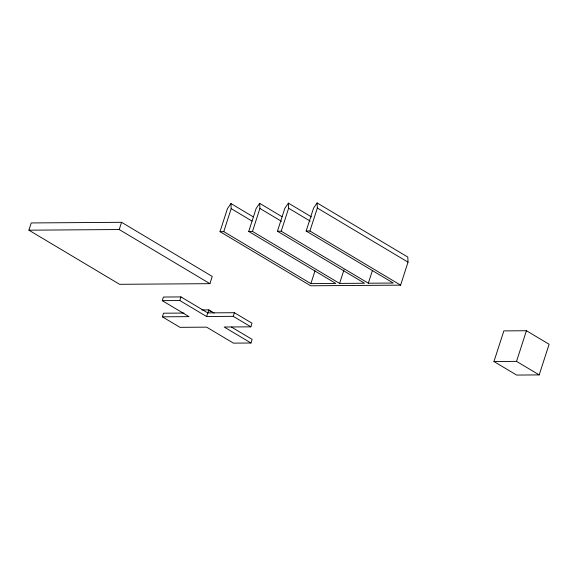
<?xml version="1.0" encoding="UTF-8"?>
<svg xmlns="http://www.w3.org/2000/svg" width="578" height="578" viewBox="0 0 578 578"><rect width="100%" height="100%" fill="white"/><g stroke="black" fill="none" stroke-linecap="round" stroke-linejoin="round"><path stroke-width="0.87" d="M28.9 230.181L31.241 222.942L121.568 222.306L212.249 276.436L209.915 283.668L119.581 284.311L28.9 230.181L119.227 229.538L209.915 283.668M119.227 229.538L121.568 222.306M183.977 313.059L163.531 313.204L162.36 316.823L189.028 316.636L162.252 300.654L163.422 297.034L180.972 296.911L207.748 312.893L234.415 312.705L252.03 323.218L250.866 326.837L224.192 327.025L250.968 343.007L252.138 339.387L231.482 327.061M162.252 300.654L179.801 300.524L180.972 296.911M311.52 216.945L288.393 203.138L284.86 208.261L277.44 231.236L281.204 231.214L368.316 283.213L393.271 283.039L306.152 231.034L313.579 208.058L317.105 202.936L407.793 257.066L408.025 262.159L400.605 285.142L310.689 285.778L220.001 231.648L227.429 208.665L230.954 203.55L253.316 216.894M220.001 231.648L223.765 231.619L231.186 208.644L230.954 203.55M179.801 300.524L206.577 316.513L208.889 309.895L214.171 313.045M223.765 231.619L310.885 283.617L335.832 283.444L248.721 231.446L256.141 208.463L259.674 203.348L282.028 216.692M248.721 231.446L252.485 231.417L259.905 208.434L259.674 203.348M206.577 316.513L233.252 316.325L234.415 312.705M281.204 231.214L288.624 208.232L288.393 203.138M306.152 231.034L309.916 231.012L317.344 208.029L317.105 202.936M310.885 283.617L315.003 270.851M252.485 231.417L339.597 283.415L343.997 269.796M368.316 283.213L372.442 270.446M493.952 361.532L503.85 330.891L526.428 330.732L549.1 344.264L539.202 374.905L516.624 375.064L493.952 361.532L516.53 361.373L539.202 374.905M516.53 361.373L526.428 330.732M339.597 283.415L364.552 283.242L277.44 231.236M201.881 309.945L208.889 309.895M250.968 343.007L233.425 343.137L206.642 327.148L179.975 327.336L162.36 316.823M317.344 208.029L408.025 262.159M288.624 208.232L310.205 221.121M309.916 231.012L400.605 285.142M259.905 208.434L281.493 221.323M231.186 208.644L252.001 221.063M233.252 316.325L250.866 326.837M208.896 310.437L211.114 311.759"/></g></svg>
